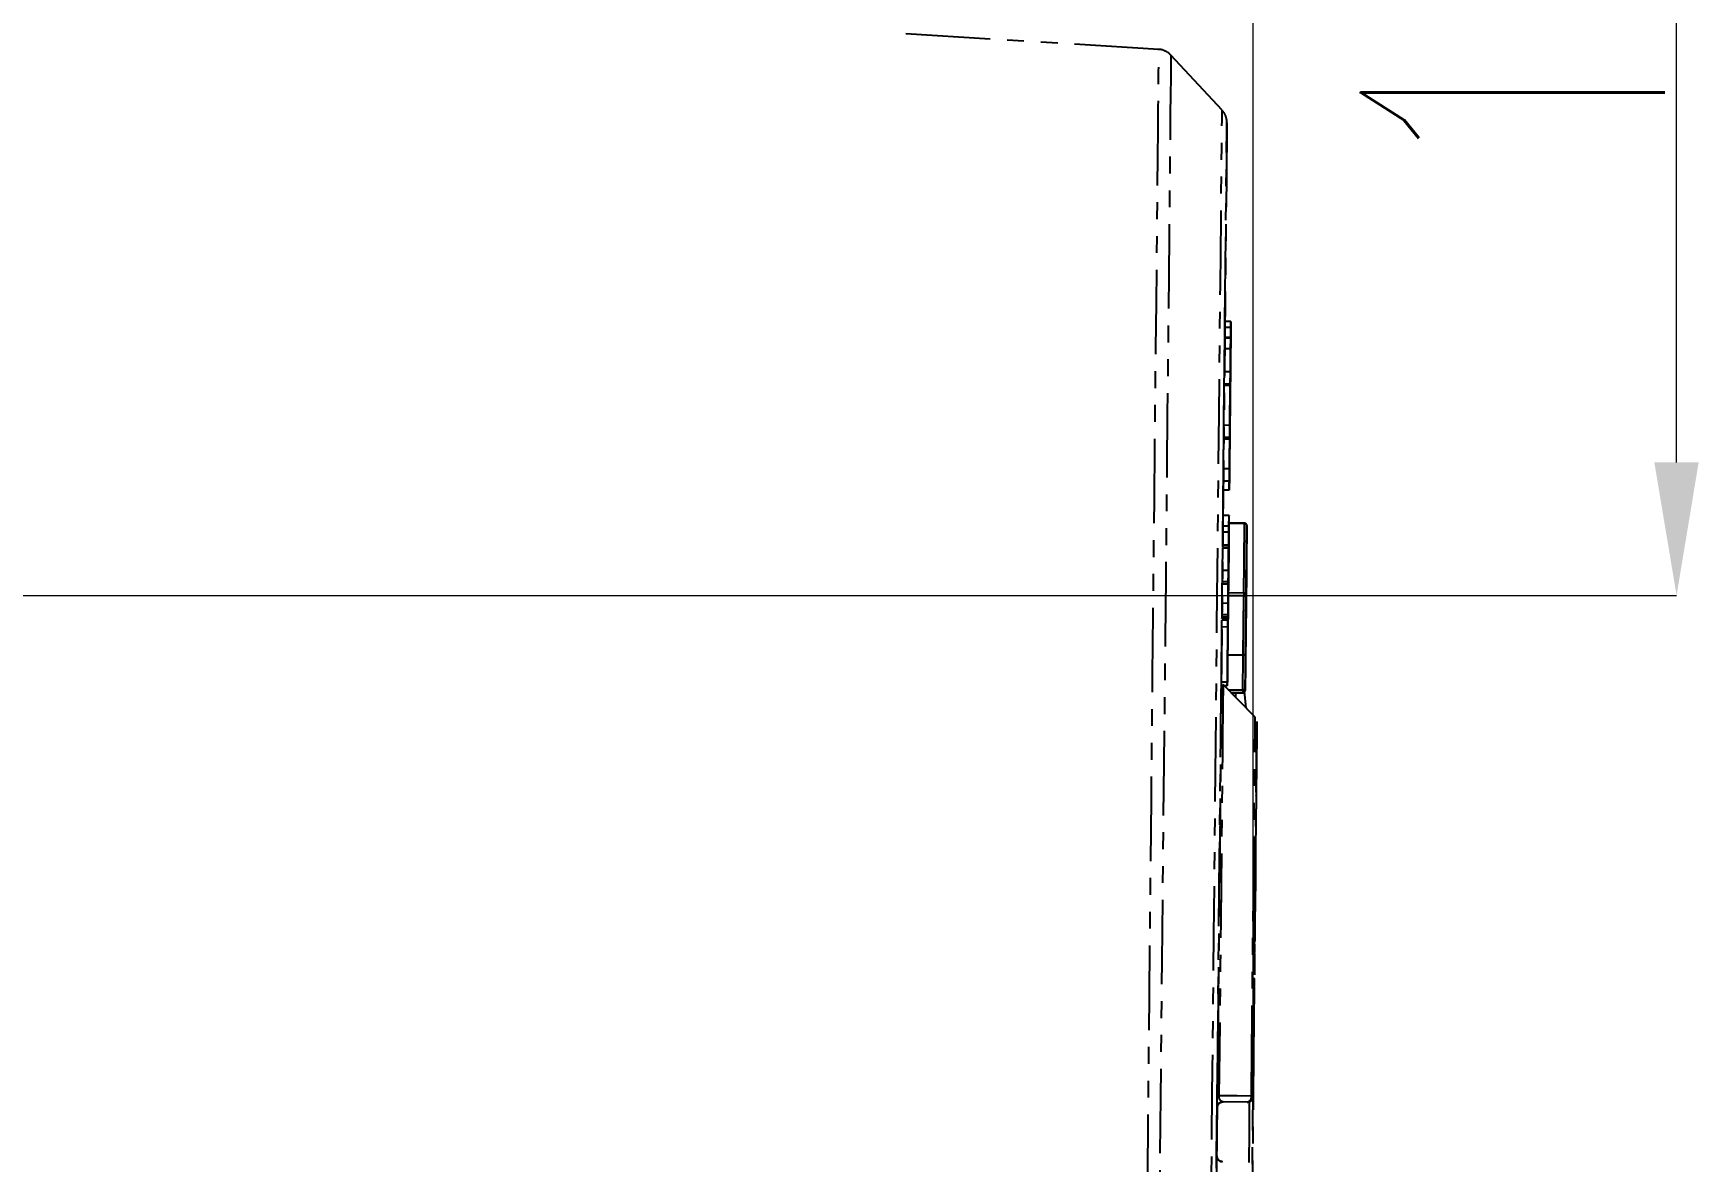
# Model space of a CAD drawing. Header units: millimetres. Extents: x 2344 to 4024, y 1094 to 2282.
# Drawn here: x 3344.4 to 3469.6, y 1387.8 to 1472.6 of the extents above; entities that cross this region are included whole.
import ezdxf

# ---------------------------------------------------------------- set-up
doc = ezdxf.new("R2010")
doc.units = ezdxf.units.MM
doc.linetypes.add('PHANTOM', pattern=[12.7, 6.35, -1.27, 1.27, -1.27, 1.27, -1.27])
doc.layers.add('标注', color=3, linetype='Continuous', lineweight=13)
doc.styles.add('SLDTEXTSTYLE1', font='txt.shx', dxfattribs={"width": 0.7, "bigfont": 'gbcbig.shx'})
doc.dimstyles.new('SLDDIMSTYLE12$0', dxfattribs={"dimtxt": 12, "dimasz": 10, "dimexe": 0, "dimexo": 0.0625, "dimgap": 0.875, "dimtad": 1, "dimdec": 1, "dimlfac": 1.8, "dimrnd": 1e-09, "dimzin": 12, "dimdsep": 46, "dimtxsty": 'SLDTEXTSTYLE1', "dimcen": 0.09, "dimdle": 8.16, "dimclrd": 3, "dimclre": 3, "dimadec": 0, "dimazin": 3, "dimtfac": 1, "dimtdec": 1, "dimtofl": 0, "dimtmove": 0, "dimatfit": 3, "dimfxl": 0, "dimfrac": 2, "dimtolj": 1, "dimlwd": 5, "dimlwe": 5, "dimarcsym": 0})

# ---------------------------------------------------------------- blocks, each defined once
blk = doc.blocks.new('*D67')
at = {"layer": 'Defpoints', "color": 0, "transparency": 16777216}
for p in [(3247.76, 1549.69), (3247.76, 1420.74), (3436.11, 1393.04)]:
    blk.add_point(p, dxfattribs=at)
at = {"layer": '标注', "color": 3, "linetype": 'Continuous', "lineweight": 5, "transparency": 16777216}
for p, q in [((3247.76, 1420.8), (3247.76, 1549.69)), ((3426.11, 1549.69), (3257.76, 1549.69))]:
    blk.add_line(p, q, dxfattribs=at)
at = {"layer": '标注', "color": 3, "lineweight": 5, "transparency": 16777216}
blk.add_line((3436.11, 1393.1), (3436.11, 1549.69), dxfattribs=at)
at = {"layer": '标注', "color": 3, "transparency": 16777216}
for points in [[(3257.76, 1551.36), (3257.76, 1548.02), (3247.76, 1549.69)], [(3426.11, 1551.36), (3426.11, 1548.02), (3436.11, 1549.69)]]:
    blk.add_solid(points, dxfattribs=at)
at = {"layer": '标注', "color": 0, "transparency": 16777216, "insert": (3331.86, 1561.99), "char_height": 10, "attachment_point": 5, "style": 'SLDTEXTSTYLE1'}
blk.add_mtext('\\A1;{\\H2.28571x;195}', dxfattribs=at)
blk = doc.blocks.new('*D68')
at = {"layer": 'Defpoints', "color": 0, "transparency": 16777216}
for p in [(3197.74, 1532.02), (3467.94, 1532.02), (2933.73, 1430.36)]:
    blk.add_point(p, dxfattribs=at)
at = {"layer": '标注', "color": 3, "linetype": 'Continuous', "lineweight": 5, "transparency": 16777216}
for p, q in [((3197.8, 1532.02), (3467.94, 1532.02)), ((3467.94, 1440.36), (3467.94, 1522.02))]:
    blk.add_line(p, q, dxfattribs=at)
at = {"layer": '标注', "color": 3, "lineweight": 5, "transparency": 16777216}
blk.add_line((2933.8, 1430.36), (3467.94, 1430.36), dxfattribs=at)
at = {"layer": '标注', "color": 3, "transparency": 16777216}
for points in [[(3466.27, 1522.02), (3469.6, 1522.02), (3467.94, 1532.02)], [(3466.27, 1440.36), (3469.6, 1440.36), (3467.94, 1430.36)]]:
    blk.add_solid(points, dxfattribs=at)
at = {"layer": '标注', "color": 0, "transparency": 16777216, "insert": (3455.63, 1481.19), "char_height": 10, "attachment_point": 5, "rotation": 90, "style": 'SLDTEXTSTYLE1'}
blk.add_mtext('\\A1;{\\H2.28571x;115}', dxfattribs=at)

msp = doc.modelspace()

# ---------------------------------------------------------------- linework, layer by layer
at = {"color": 7, "linetype": 'PHANTOM', "lineweight": 25}
for p, q in [((3429.021, 1471.402), (3409.476, 1472.622)), ((3433.776, 1466.835), (3429.925, 1470.975)), ((3433.989, 1450.967), (3434.132, 1465.389)), ((3433.977, 1449.76), (3433.984, 1450.507)), ((3433.984, 1450.507), (3433.989, 1450.967)), ((3434.434, 1450.503), (3433.984, 1450.507)), ((3433.989, 1450.967), (3433.989, 1450.967)), ((3434.439, 1450.962), (3433.989, 1450.967)), ((3434.439, 1450.962), (3433.989, 1450.967)), ((3434.439, 1450.962), (3434.415, 1448.607)), ((3434.427, 1449.756), (3434.434, 1450.503)), ((3434.439, 1450.962), (3434.439, 1450.962)), ((3433.968, 1448.899), (3433.976, 1449.703)), ((3434.418, 1448.894), (3433.968, 1448.899)), ((3434.426, 1449.699), (3433.976, 1449.703)), ((3434.427, 1449.756), (3433.977, 1449.76)), ((3434.412, 1448.32), (3434.421, 1449.182)), ((3434.418, 1448.894), (3434.426, 1449.699)), ((3434.421, 1449.182), (3434.421, 1449.182)), ((3434.396, 1446.654), (3434.403, 1447.401)), ((3433.911, 1443.155), (3433.941, 1446.142)), ((3433.941, 1446.142), (3433.942, 1446.257)), ((3434.391, 1446.137), (3433.941, 1446.142)), ((3433.942, 1446.257), (3433.951, 1447.176)), ((3434.392, 1446.252), (3433.942, 1446.257)), ((3434.401, 1447.171), (3433.951, 1447.176)), ((3434.392, 1446.31), (3434.36, 1443.036)), ((3434.36, 1443.036), (3434.392, 1446.31)), ((3434.36, 1443.093), (3434.392, 1446.252)), ((3434.391, 1446.137), (3434.392, 1446.252)), ((3434.392, 1446.252), (3434.401, 1447.171)), ((3434.392, 1446.31), (3434.393, 1446.367)), ((3434.392, 1446.252), (3434.392, 1446.31)), ((3434.392, 1446.252), (3434.392, 1446.252)), ((3434.398, 1446.884), (3434.397, 1446.827)), ((3434.397, 1446.827), (3434.397, 1446.769)), ((3434.386, 1445.62), (3434.364, 1443.438)), ((3434.371, 1444.184), (3434.38, 1445.103)), ((3434.378, 1444.816), (3434.378, 1444.816)), ((3434.378, 1444.816), (3434.378, 1444.816)), ((3434.382, 1445.276), (3434.389, 1445.965)), ((3434.382, 1445.276), (3434.389, 1445.965)), ((3434.389, 1445.965), (3434.389, 1445.965)), ((3434.389, 1445.965), (3434.389, 1445.965)), ((3434.37, 1444.012), (3434.371, 1444.184)), ((3434.372, 1444.299), (3434.372, 1444.299)), ((3434.372, 1444.299), (3434.372, 1444.299)), ((3433.902, 1442.236), (3433.911, 1443.155)), ((3434.361, 1443.15), (3433.911, 1443.155)), ((3434.355, 1442.519), (3434.347, 1441.772)), ((3434.352, 1442.231), (3434.361, 1443.15)), ((3434.355, 1442.519), (3434.354, 1442.461)), ((3434.355, 1442.576), (3434.355, 1442.519)), ((3434.359, 1442.978), (3434.36, 1443.036)), ((3434.36, 1443.036), (3434.36, 1443.093)), ((3434.36, 1443.036), (3434.36, 1443.036)), ((3434.36, 1443.036), (3434.36, 1443.036)), ((3433.901, 1442.121), (3433.902, 1442.236)), ((3434.351, 1442.117), (3433.901, 1442.121)), ((3434.352, 1442.231), (3433.902, 1442.236)), ((3434.351, 1442.117), (3434.352, 1442.231)), ((3433.869, 1438.962), (3433.878, 1439.881)), ((3434.328, 1439.876), (3433.878, 1439.881)), ((3434.336, 1440.681), (3434.328, 1439.876)), ((3434.339, 1440.968), (3434.333, 1440.278)), ((3433.863, 1438.273), (3433.869, 1438.962)), ((3434.319, 1438.957), (3433.869, 1438.962)), ((3434.327, 1439.704), (3434.319, 1438.957)), ((3433.844, 1436.377), (3433.863, 1438.273)), ((3434.313, 1438.268), (3433.863, 1438.273)), ((3434.314, 1438.383), (3434.313, 1438.268)), ((3433.836, 1435.573), (3433.844, 1436.377)), ((3434.294, 1436.373), (3433.844, 1436.377)), ((3434.286, 1435.568), (3434.294, 1436.373)), ((3433.821, 1434.137), (3433.831, 1435.113)), ((3434.281, 1435.109), (3433.831, 1435.113)), ((3434.286, 1435.568), (3433.836, 1435.573)), ((3434.271, 1434.132), (3434.281, 1435.109)), ((3434.277, 1434.649), (3434.279, 1434.879)), ((3434.279, 1434.879), (3434.286, 1435.626)), ((3434.286, 1435.626), (3434.282, 1435.224)), ((3435.458, 1435.795), (3434.288, 1435.807)), ((3435.458, 1435.765), (3434.288, 1435.776)), ((3435.593, 1431.174), (3435.637, 1435.614)), ((3433.803, 1432.241), (3433.819, 1433.907)), ((3434.269, 1433.903), (3433.819, 1433.907)), ((3433.82, 1433.965), (3433.821, 1434.137)), ((3434.27, 1433.96), (3433.82, 1433.965)), ((3434.271, 1434.132), (3433.821, 1434.137)), ((3434.269, 1433.903), (3434.227, 1429.652)), ((3434.237, 1430.686), (3434.277, 1434.649)), ((3434.25, 1431.95), (3434.269, 1433.903)), ((3434.277, 1434.649), (3434.259, 1432.869)), ((3434.262, 1433.213), (3434.273, 1434.305)), ((3434.269, 1433.903), (3434.272, 1434.169)), ((3434.27, 1433.96), (3434.271, 1434.132)), ((3434.273, 1434.305), (3434.273, 1434.305)), ((3434.254, 1432.352), (3434.241, 1431.088)), ((3434.257, 1432.639), (3434.251, 1432.122)), ((3434.254, 1432.352), (3434.254, 1432.352)), ((3434.259, 1432.869), (3434.259, 1432.869)), ((3434.259, 1432.869), (3434.259, 1432.869)), ((3434.261, 1433.098), (3434.262, 1433.213)), ((3434.261, 1433.098), (3434.261, 1433.098)), ((3434.262, 1433.213), (3434.262, 1433.213)), ((3435.606, 1432.504), (3435.59, 1430.913)), ((3435.599, 1431.797), (3435.605, 1432.429)), ((3435.607, 1432.606), (3435.6, 1431.973)), ((3435.6, 1431.973), (3435.606, 1432.541)), ((3435.605, 1432.429), (3435.607, 1432.606)), ((3435.615, 1433.453), (3435.606, 1432.504)), ((3435.606, 1432.541), (3435.613, 1433.276)), ((3435.613, 1433.276), (3435.615, 1433.453)), ((3433.778, 1429.771), (3433.792, 1431.207)), ((3433.792, 1431.207), (3433.794, 1431.38)), ((3434.242, 1431.203), (3433.792, 1431.207)), ((3433.794, 1431.38), (3433.802, 1432.241)), ((3434.244, 1431.375), (3433.794, 1431.38)), ((3434.252, 1432.237), (3433.802, 1432.241)), ((3434.226, 1429.537), (3434.244, 1431.433)), ((3434.241, 1431.088), (3434.241, 1431.088)), ((3434.241, 1431.088), (3434.241, 1431.088)), ((3434.242, 1431.203), (3434.249, 1431.835)), ((3434.242, 1431.203), (3434.244, 1431.375)), ((3434.244, 1431.375), (3434.252, 1432.237)), ((3434.244, 1431.433), (3434.244, 1431.433)), ((3434.25, 1431.95), (3434.25, 1431.95)), ((3434.251, 1432.122), (3434.251, 1432.122)), ((3435.597, 1431.657), (3435.583, 1430.243)), ((3435.585, 1430.457), (3435.599, 1431.871)), ((3435.59, 1430.913), (3435.599, 1431.815)), ((3435.601, 1431.992), (3435.594, 1431.303)), ((3435.594, 1431.303), (3435.599, 1431.797)), ((3435.599, 1431.871), (3435.597, 1431.657)), ((3435.599, 1431.815), (3435.601, 1431.992)), ((3433.769, 1428.91), (3433.778, 1429.771)), ((3434.228, 1429.767), (3433.778, 1429.771)), ((3434.219, 1428.905), (3434.228, 1429.767)), ((3434.22, 1428.963), (3434.234, 1430.399)), ((3434.236, 1430.571), (3434.221, 1429.02)), ((3434.24, 1430.916), (3434.233, 1430.284)), ((3434.233, 1430.284), (3434.233, 1430.284)), ((3435.404, 1430.334), (3434.234, 1430.345)), ((3434.236, 1430.573), (3435.406, 1430.562)), ((3434.236, 1430.567), (3434.236, 1430.571)), ((3434.236, 1430.571), (3434.236, 1430.571)), ((3435.36, 1425.894), (3435.404, 1430.334)), ((3435.585, 1430.459), (3435.541, 1426.02)), ((3435.564, 1428.298), (3435.58, 1429.889)), ((3435.578, 1429.694), (3435.587, 1430.652)), ((3435.58, 1429.889), (3435.578, 1429.703)), ((3435.58, 1429.871), (3435.578, 1429.694)), ((3435.583, 1430.243), (3435.58, 1429.871)), ((3435.589, 1430.829), (3435.585, 1430.457)), ((3435.62, 1430.509), (3435.586, 1430.51)), ((3435.587, 1430.652), (3435.589, 1430.829)), ((3433.76, 1427.991), (3433.765, 1428.508)), ((3434.215, 1428.503), (3433.765, 1428.508)), ((3433.767, 1428.623), (3433.768, 1428.738)), ((3434.217, 1428.618), (3433.767, 1428.623)), ((3433.768, 1428.738), (3433.769, 1428.91)), ((3434.218, 1428.733), (3433.768, 1428.738)), ((3434.219, 1428.905), (3433.769, 1428.91)), ((3434.21, 1427.986), (3434.215, 1428.503)), ((3434.219, 1428.848), (3434.213, 1428.274)), ((3434.214, 1428.331), (3434.216, 1428.561)), ((3434.216, 1428.503), (3434.215, 1428.503)), ((3434.216, 1428.561), (3434.22, 1428.963)), ((3434.223, 1429.25), (3434.217, 1428.618)), ((3434.217, 1428.618), (3434.221, 1429.02)), ((3434.218, 1428.733), (3434.219, 1428.905)), ((3434.221, 1429.02), (3434.221, 1429.02)), ((3434.221, 1429.02), (3434.221, 1429.02)), ((3434.221, 1429.02), (3434.221, 1429.02)), ((3434.227, 1429.652), (3434.223, 1429.25)), ((3434.226, 1429.537), (3434.226, 1429.537)), ((3435.57, 1428.885), (3435.554, 1427.294)), ((3435.557, 1427.582), (3435.569, 1428.838)), ((3435.568, 1428.689), (3435.559, 1427.74)), ((3435.559, 1427.777), (3435.566, 1428.512)), ((3435.56, 1427.936), (3435.572, 1429.071)), ((3435.574, 1429.312), (3435.561, 1427.954)), ((3435.57, 1428.857), (3435.561, 1428.01)), ((3435.566, 1428.55), (3435.576, 1429.461)), ((3435.566, 1428.512), (3435.568, 1428.689)), ((3435.567, 1428.568), (3435.566, 1428.55)), ((3435.578, 1429.703), (3435.567, 1428.568)), ((3435.569, 1428.838), (3435.57, 1428.857)), ((3435.572, 1429.071), (3435.57, 1428.885)), ((3435.576, 1429.461), (3435.574, 1429.312)), ((3434.21, 1427.986), (3433.76, 1427.991)), ((3434.194, 1426.378), (3434.213, 1428.274)), ((3434.206, 1427.527), (3434.211, 1428.101)), ((3434.214, 1428.388), (3434.208, 1427.757)), ((3434.213, 1428.274), (3434.214, 1428.331)), ((3434.213, 1428.274), (3434.213, 1428.274)), ((3434.213, 1428.274), (3434.213, 1428.274)), ((3435.559, 1427.74), (3435.543, 1426.149)), ((3435.554, 1427.312), (3435.544, 1426.289)), ((3435.546, 1426.466), (3435.556, 1427.535)), ((3435.551, 1427.033), (3435.558, 1427.666)), ((3435.559, 1427.842), (3435.553, 1427.21)), ((3435.553, 1427.21), (3435.559, 1427.777)), ((3435.554, 1427.294), (3435.557, 1427.582)), ((3435.556, 1427.535), (3435.554, 1427.312)), ((3435.558, 1427.666), (3435.559, 1427.842)), ((3435.561, 1427.954), (3435.56, 1427.936)), ((3435.561, 1428.01), (3435.564, 1428.298)), ((3434.195, 1426.436), (3434.194, 1426.378)), ((3434.195, 1426.493), (3434.195, 1426.436)), ((3435.546, 1426.521), (3435.54, 1425.87)), ((3435.54, 1425.87), (3435.543, 1426.131)), ((3435.542, 1426.047), (3435.549, 1426.735)), ((3435.543, 1426.149), (3435.552, 1427.052)), ((3435.544, 1426.289), (3435.543, 1426.131)), ((3435.544, 1426.289), (3435.544, 1426.289)), ((3435.578, 1426.268), (3435.544, 1426.268)), ((3435.549, 1426.735), (3435.546, 1426.521)), ((3435.553, 1427.228), (3435.547, 1426.54)), ((3435.547, 1426.54), (3435.551, 1427.033)), ((3435.552, 1427.052), (3435.553, 1427.228)), ((3434.178, 1424.77), (3434.171, 1424.08)), ((3434.189, 1425.861), (3434.19, 1425.919)), ((3434.189, 1425.804), (3434.189, 1425.861)), ((3434.19, 1425.906), (3435.36, 1425.894)), ((3435.531, 1424.93), (3435.535, 1425.396)), ((3435.534, 1425.321), (3435.531, 1424.93)), ((3435.534, 1425.321), (3435.54, 1425.87)), ((3435.536, 1425.526), (3435.535, 1425.396)), ((3434.169, 1423.851), (3433.719, 1423.855)), ((3436.261, 1421.203), (3433.849, 1423.664)), ((3434.166, 1423.564), (3433.945, 1423.566)), ((3434.176, 1424.483), (3434.166, 1423.564)), ((3434.177, 1424.597), (3434.169, 1423.851)), ((3434.171, 1424.08), (3434.171, 1424.08)), ((3434.231, 1423.273), (3435.334, 1423.262)), ((3435.332, 1423.034), (3434.457, 1423.043)), ((3434.46, 1423.04), (3435.332, 1423.031)), ((3434.789, 1423.037), (3434.786, 1422.708)), ((3434.792, 1423.037), (3434.788, 1422.705)), ((3435.332, 1423.034), (3435.332, 1423.034)), ((3436.341, 1415.981), (3436.361, 1417.996)), ((3436.334, 1415.297), (3436.314, 1413.281)), ((3436.334, 1415.297), (3436.334, 1415.317)), ((3436.334, 1415.307), (3436.334, 1415.297)), ((3435.655, 1392.276), (3433.855, 1392.294)), ((3433.855, 1392.294), (3433.855, 1392.294)), ((3435.978, 1392.751), (3435.982, 1393.185)), ((3436.109, 1392.721), (3436.109, 1392.721)), ((3433.4, 1391.848), (3433.4, 1391.848)), ((3433.365, 1388.248), (3433.365, 1388.248))]:
    msp.add_line(p, q, dxfattribs=at)
at = {"color": 7, "linetype": 'PHANTOM', "lineweight": 25, "flags": 128}
for points in [[(3427.405, 1308.797), (3427.405, 1308.805), (3427.407, 1309.032), (3427.413, 1309.573), (3427.421, 1310.427), (3427.432, 1311.59), (3427.447, 1313.057), (3427.464, 1314.823), (3427.485, 1316.88), (3427.508, 1319.222), (3427.534, 1321.839), (3427.563, 1324.72), (3427.594, 1327.855), (3427.627, 1331.231), (3427.663, 1334.836), (3427.701, 1338.655), (3427.741, 1342.673), (3427.782, 1346.875), (3427.826, 1351.245), (3427.871, 1355.766), (3427.917, 1360.419), (3427.964, 1365.188), (3428.013, 1370.054), (3428.062, 1374.997), (3428.111, 1379.998), (3428.161, 1385.039), (3428.212, 1390.1), (3428.262, 1395.16), (3428.312, 1400.201), (3428.362, 1405.203), (3428.411, 1410.146), (3428.459, 1415.011), (3428.507, 1419.78), (3428.553, 1424.434), (3428.598, 1428.954), (3428.641, 1433.324), (3428.683, 1437.527), (3428.723, 1441.545), (3428.761, 1445.364), (3428.797, 1448.968), (3428.831, 1452.345), (3428.862, 1455.479), (3428.891, 1458.361), (3428.917, 1460.977), (3428.94, 1463.319), (3428.96, 1465.377), (3428.978, 1467.143), (3428.993, 1468.61), (3429.004, 1469.773), (3429.013, 1470.626), (3429.018, 1471.168), (3429.021, 1471.395), (3429.021, 1471.402)], [(3429.925, 1470.975), (3429.925, 1470.964), (3429.923, 1470.719), (3429.917, 1470.149), (3429.908, 1469.257), (3429.896, 1468.046), (3429.881, 1466.522), (3429.862, 1464.69), (3429.841, 1462.557), (3429.817, 1460.133), (3429.79, 1457.426), (3429.76, 1454.449), (3429.728, 1451.213), (3429.693, 1447.73), (3429.656, 1444.016), (3429.617, 1440.084), (3429.576, 1435.951), (3429.533, 1431.634), (3429.489, 1427.149), (3429.443, 1422.516), (3429.395, 1417.751), (3429.347, 1412.875), (3429.297, 1407.908), (3429.247, 1402.869), (3429.197, 1397.778), (3429.146, 1392.657), (3429.095, 1387.525), (3429.044, 1382.403), (3428.993, 1377.313), (3428.943, 1372.273), (3428.894, 1367.306), (3428.845, 1362.43), (3428.798, 1357.666), (3428.752, 1353.032), (3428.708, 1348.547), (3428.665, 1344.23), (3428.624, 1340.097), (3428.585, 1336.166), (3428.548, 1332.451), (3428.513, 1328.969), (3428.481, 1325.732), (3428.452, 1322.755), (3428.425, 1320.049), (3428.401, 1317.625), (3428.38, 1315.492), (3428.362, 1313.66), (3428.347, 1312.135), (3428.335, 1310.924), (3428.326, 1310.032), (3428.32, 1309.463), (3428.318, 1309.217), (3428.318, 1309.207)], [(3432.25, 1313.269), (3432.25, 1313.276), (3432.252, 1313.504), (3432.257, 1314.054), (3432.266, 1314.925), (3432.278, 1316.111), (3432.293, 1317.609), (3432.31, 1319.412), (3432.331, 1321.512), (3432.355, 1323.901), (3432.381, 1326.568), (3432.41, 1329.502), (3432.442, 1332.692), (3432.476, 1336.122), (3432.512, 1339.78), (3432.551, 1343.65), (3432.591, 1347.714), (3432.633, 1351.957), (3432.677, 1356.361), (3432.722, 1360.906), (3432.768, 1365.574), (3432.816, 1370.344), (3432.864, 1375.198), (3432.913, 1380.115), (3432.962, 1385.073), (3433.012, 1390.052), (3433.061, 1395.031), (3433.11, 1399.989), (3433.159, 1404.906), (3433.207, 1409.76), (3433.255, 1414.531), (3433.301, 1419.198), (3433.346, 1423.744), (3433.39, 1428.147), (3433.432, 1432.39), (3433.473, 1436.455), (3433.511, 1440.324), (3433.548, 1443.982), (3433.582, 1447.413), (3433.614, 1450.602), (3433.643, 1453.536), (3433.669, 1456.203), (3433.693, 1458.592), (3433.714, 1460.692), (3433.732, 1462.495), (3433.747, 1463.993), (3433.759, 1465.18), (3433.768, 1466.05), (3433.773, 1466.6), (3433.776, 1466.829), (3433.776, 1466.835)], [(3434.137, 1465.903), (3434.137, 1465.896), (3434.135, 1465.67), (3434.129, 1465.127), (3434.121, 1464.267), (3434.109, 1463.094), (3434.094, 1461.615), (3434.076, 1459.834), (3434.056, 1457.759), (3434.032, 1455.399), (3434.006, 1452.764), (3433.977, 1449.865), (3433.946, 1446.715), (3433.912, 1443.325), (3433.876, 1439.712), (3433.838, 1435.889), (3433.798, 1431.874), (3433.756, 1427.682), (3433.713, 1423.332), (3433.668, 1418.842), (3433.623, 1414.231), (3433.576, 1409.518), (3433.528, 1404.722), (3433.48, 1399.866), (3433.431, 1394.967), (3433.382, 1390.048), (3433.333, 1385.129), (3433.285, 1380.231), (3433.236, 1375.374), (3433.189, 1370.579), (3433.142, 1365.866), (3433.096, 1361.255), (3433.052, 1356.765), (3433.008, 1352.415), (3432.967, 1348.223), (3432.927, 1344.207), (3432.889, 1340.385), (3432.853, 1336.771), (3432.82, 1333.382), (3432.788, 1330.231), (3432.76, 1327.332), (3432.734, 1324.698), (3432.71, 1322.338), (3432.69, 1320.263), (3432.672, 1318.482), (3432.657, 1317.002), (3432.646, 1315.83), (3432.637, 1314.97), (3432.632, 1314.426), (3432.63, 1314.201), (3432.63, 1314.194)], [(3434.132, 1465.389), (3434.136, 1465.802), (3434.137, 1465.903)], [(3435.406, 1430.562), (3435.414, 1431.316), (3435.421, 1432.043), (3435.428, 1432.743), (3435.435, 1433.413), (3435.441, 1434.051), (3435.447, 1434.657), (3435.453, 1435.228), (3435.458, 1435.765)], [(3435.458, 1435.795), (3435.458, 1435.795), (3435.458, 1435.79), (3435.458, 1435.78), (3435.458, 1435.765)], [(3435.637, 1435.614), (3435.631, 1435.082), (3435.626, 1434.516), (3435.62, 1433.916), (3435.613, 1433.284), (3435.607, 1432.62), (3435.6, 1431.927), (3435.593, 1431.206), (3435.585, 1430.459)], [(3435.584, 1430.331), (3435.584, 1430.354), (3435.585, 1430.426), (3435.586, 1430.546), (3435.588, 1430.713), (3435.59, 1430.924), (3435.593, 1431.174)], [(3435.406, 1430.562), (3435.406, 1430.535), (3435.406, 1430.505), (3435.406, 1430.475), (3435.405, 1430.444), (3435.405, 1430.413), (3435.405, 1430.384), (3435.404, 1430.357), (3435.404, 1430.334)], [(3435.406, 1430.562), (3435.441, 1430.559), (3435.475, 1430.553), (3435.506, 1430.544), (3435.533, 1430.531), (3435.556, 1430.515), (3435.572, 1430.498), (3435.582, 1430.479), (3435.585, 1430.459)], [(3435.513, 1423.212), (3435.514, 1423.316), (3435.518, 1423.705), (3435.525, 1424.364), (3435.534, 1425.265), (3435.545, 1426.372), (3435.558, 1427.639), (3435.571, 1429.012), (3435.585, 1430.436)], [(3435.585, 1430.436), (3435.585, 1430.359), (3435.584, 1430.331), (3435.584, 1430.331)], [(3435.541, 1426.02), (3435.538, 1425.734), (3435.535, 1425.418), (3435.532, 1425.076), (3435.528, 1424.716), (3435.525, 1424.343), (3435.521, 1423.964), (3435.517, 1423.585), (3435.513, 1423.212)], [(3435.334, 1423.262), (3435.337, 1423.611), (3435.341, 1423.967), (3435.344, 1424.322), (3435.348, 1424.672), (3435.351, 1425.01), (3435.354, 1425.33), (3435.357, 1425.626), (3435.36, 1425.894)], [(3433.41, 1392.8), (3433.442, 1396.049), (3433.474, 1399.243), (3433.505, 1402.351), (3433.534, 1405.344), (3433.563, 1408.194), (3433.589, 1410.875), (3433.614, 1413.362), (3433.637, 1415.632), (3433.657, 1417.663), (3433.675, 1419.437), (3433.69, 1420.936), (3433.702, 1422.148), (3433.711, 1423.06), (3433.717, 1423.664), (3433.72, 1423.955), (3433.72, 1423.982)], [(3433.849, 1423.664), (3433.848, 1423.59), (3433.844, 1423.192), (3433.837, 1422.451), (3433.826, 1421.376), (3433.812, 1419.976), (3433.795, 1418.268), (3433.775, 1416.268), (3433.752, 1413.997), (3433.727, 1411.479), (3433.7, 1408.739), (3433.671, 1405.806), (3433.64, 1402.71), (3433.608, 1399.484), (3433.575, 1396.16), (3433.541, 1392.773)], [(3435.334, 1423.262), (3435.334, 1423.222), (3435.333, 1423.182), (3435.333, 1423.143), (3435.332, 1423.107), (3435.332, 1423.078), (3435.332, 1423.055), (3435.332, 1423.04), (3435.332, 1423.034)], [(3435.594, 1421.883), (3435.479, 1422.913), (3435.455, 1423.082)], [(3435.982, 1393.185), (3436.009, 1395.869), (3436.039, 1398.927), (3436.069, 1401.895), (3436.097, 1404.742), (3436.124, 1407.439), (3436.149, 1409.958), (3436.172, 1412.274), (3436.193, 1414.363), (3436.211, 1416.204), (3436.227, 1417.778), (3436.239, 1419.07), (3436.249, 1420.065), (3436.256, 1420.753), (3436.26, 1421.129), (3436.261, 1421.203)], [(3436.361, 1417.996), (3436.373, 1419.225), (3436.382, 1420.121), (3436.387, 1420.676), (3436.389, 1420.882), (3436.388, 1420.738), (3436.383, 1420.245), (3436.375, 1419.409), (3436.363, 1418.239), (3436.348, 1416.749), (3436.33, 1414.955), (3436.31, 1412.878), (3436.286, 1410.541), (3436.261, 1407.971), (3436.233, 1405.198), (3436.204, 1402.252), (3436.173, 1399.167), (3436.142, 1395.978), (3436.109, 1392.721)], [(3436.109, 1392.721), (3436.139, 1395.708), (3436.168, 1398.631), (3436.196, 1401.458), (3436.223, 1404.156), (3436.248, 1406.697), (3436.272, 1409.051), (3436.293, 1411.192), (3436.312, 1413.096), (3436.328, 1414.742), (3436.342, 1416.111), (3436.353, 1417.188), (3436.36, 1417.962), (3436.365, 1418.422), (3436.366, 1418.566)], [(3436.366, 1418.566), (3436.366, 1418.565), (3436.365, 1418.389), (3436.361, 1417.982)], [(3436.361, 1417.982), (3436.36, 1417.895), (3436.352, 1417.089), (3436.341, 1415.981)], [(3435.832, 1364.747), (3435.852, 1366.775), (3435.875, 1369.067), (3435.9, 1371.597), (3435.927, 1374.337), (3435.956, 1377.255), (3435.987, 1380.317), (3436.018, 1383.49), (3436.051, 1386.737), (3436.083, 1390.022), (3436.116, 1393.306), (3436.148, 1396.553), (3436.18, 1399.726), (3436.21, 1402.789), (3436.239, 1405.706), (3436.266, 1408.446), (3436.291, 1410.976), (3436.314, 1413.268), (3436.334, 1415.297)], [(3436.314, 1413.281), (3436.296, 1411.403), (3436.275, 1409.286), (3436.251, 1406.953), (3436.226, 1404.431), (3436.2, 1401.747), (3436.172, 1398.933), (3436.143, 1396.018), (3436.113, 1393.037), (3436.083, 1390.022), (3436.053, 1387.006), (3436.024, 1384.025), (3435.995, 1381.111), (3435.967, 1378.296), (3435.94, 1375.612), (3435.915, 1373.09), (3435.892, 1370.757), (3435.871, 1368.64), (3435.852, 1366.762)], [(3433.365, 1388.248), (3433.366, 1388.378), (3433.371, 1388.934), (3433.377, 1389.491), (3433.383, 1390.048), (3433.388, 1390.605), (3433.394, 1391.162), (3433.399, 1391.719), (3433.405, 1392.274)], [(3433.541, 1392.773), (3434.906, 1392.76), (3435.978, 1392.751)], [(3435.801, 1387.739), (3435.823, 1390.024), (3435.846, 1392.254)], [(3433.4, 1391.854), (3433.39, 1390.786), (3433.361, 1387.864)], [(3433.362, 1387.866), (3433.391, 1390.786), (3433.401, 1391.855)], [(3433.365, 1388.242), (3433.368, 1388.517), (3433.399, 1391.58), (3433.401, 1391.856)]]:
    msp.add_lwpolyline(points, dxfattribs=at)
at = {"color": 7, "linetype": 'PHANTOM', "lineweight": 25}
for centre, radius, start, end in [((3435.457, 1435.615), 0.18, 359.43161, 89.4307), ((3435.471, 1435.598), 0.167, 5.2873, 94.28046), ((3435.428, 1430.492), 0.161, 261.38151, 348.00808), ((3435.384, 1426.053), 0.161, 261.38151, 348.00808), ((3435.333, 1423.214), 0.18, 269.41824, 359.4182), ((3435.374, 1423.058), 0.208, 47.891, 100.99118), ((3433.85, 1391.844), 0.45, 89.4307, 179.4307), ((3433.527, 1393.037), 0.265, 243.65387, 273.05751), ((3435.573, 1392.679), 0.411, 281.46531, 10.07652), ((3435.659, 1392.726), 0.45, 269.4307, 359.4307), ((3435.992, 1392.502), 0.249, 61.80955, 93.20159), ((3433.815, 1388.244), 0.45, 179.4307, 269.4307)]:
    msp.add_arc(centre, radius, start, end, dxfattribs=at)
for points, knots in [([(3429.953, 1470.932), (3429.94, 1470.95), (3429.834, 1471.105), (3429.523, 1471.282), (3429.195, 1471.42), (3429.024, 1471.398), (3429.013, 1471.397)], [0, 0, 0, 0, 0.0616661, 0.5213521, 0.9696923, 1, 1, 1, 1]), ([(3434.132, 1465.389), (3434.133, 1465.476), (3434.136, 1465.728), (3434.137, 1465.867), (3434.137, 1465.901), (3434.137, 1465.905), (3434.137, 1465.912), (3434.137, 1465.919), (3434.137, 1465.938), (3434.136, 1465.971), (3434.132, 1466.056), (3434.112, 1466.201), (3434.04, 1466.436), (3433.955, 1466.637), (3433.854, 1466.734), (3433.84, 1466.747)], [0, 0, 0, 0, 0.2524634, 0.7324794, 0.8526944, 0.8850351, 0.898517, 0.9057667, 0.9087703, 0.9112952, 0.9176626, 0.9346612, 0.9568884, 0.9938841, 1, 1, 1, 1]), ([(3434.39, 1446.08), (3434.394, 1446.486), (3434.402, 1447.298), (3434.412, 1448.325), (3434.426, 1449.644), (3434.434, 1450.521), (3434.439, 1450.962)], [0, 0, 0, 0, 0.2809181, 0.5618322, 0.7793916, 1, 1, 1, 1]), ([(3434.434, 1450.503), (3434.429, 1450.001), (3434.421, 1449.174), (3434.409, 1448.024), (3434.4, 1447.052), (3434.393, 1446.404), (3434.39, 1446.08)], [0, 0, 0, 0, 0.3399686, 0.5599789, 0.7799898, 1, 1, 1, 1]), ([(3433.951, 1447.176), (3433.954, 1447.452), (3433.958, 1447.883), (3433.964, 1448.469), (3433.967, 1448.756), (3433.968, 1448.899)], [0, 0, 0, 0, 0.4748457, 0.7388223, 1, 1, 1, 1]), ([(3434.421, 1449.182), (3434.406, 1447.645), (3434.386, 1445.705), (3434.363, 1443.368), (3434.351, 1442.163), (3434.343, 1441.366), (3434.339, 1440.968)], [0, 0, 0, 0, 0.5600481, 0.7067506, 0.8534517, 1, 1, 1, 1]), ([(3434.415, 1448.607), (3434.414, 1448.462), (3434.411, 1448.171), (3434.405, 1447.589), (3434.397, 1446.758), (3434.39, 1446.09), (3434.386, 1445.62)], [0, 0, 0, 0, 0.1857397, 0.3726053, 0.5594855, 1, 1, 1, 1]), ([(3434.397, 1446.769), (3434.402, 1447.328), (3434.41, 1448.107), (3434.42, 1449.105), (3434.424, 1449.539), (3434.427, 1449.756)], [0, 0, 0, 0, 0.5601054, 0.7801414, 1, 1, 1, 1]), ([(3434.426, 1449.699), (3434.421, 1449.16), (3434.411, 1448.199), (3434.402, 1447.246), (3434.397, 1446.827)], [0, 0, 0, 0, 0.5599448, 1, 1, 1, 1]), ([(3434.397, 1446.827), (3434.401, 1447.218), (3434.407, 1447.763), (3434.414, 1448.465), (3434.417, 1448.752), (3434.418, 1448.894)], [0, 0, 0, 0, 0.5612182, 0.78177841, 1, 1, 1, 1]), ([(3434.378, 1444.816), (3434.384, 1445.473), (3434.393, 1446.388), (3434.405, 1447.561), (3434.41, 1448.067), (3434.412, 1448.32)], [0, 0, 0, 0, 0.5602107, 0.7802949, 1, 1, 1, 1]), ([(3434.403, 1447.401), (3434.398, 1446.918), (3434.39, 1446.056), (3434.381, 1445.195), (3434.378, 1444.816)], [0, 0, 0, 0, 0.5599974, 1, 1, 1, 1]), ([(3434.378, 1444.816), (3434.381, 1445.163), (3434.387, 1445.782), (3434.393, 1446.388), (3434.396, 1446.654)], [0, 0, 0, 0, 0.5607897, 1, 1, 1, 1]), ([(3434.393, 1446.359), (3434.393, 1446.366), (3434.393, 1446.382), (3434.391, 1446.225), (3434.391, 1446.137)], [0, 0, 0, 0, 0.4379766, 1, 1, 1, 1]), ([(3434.401, 1447.171), (3434.4, 1447.101), (3434.399, 1446.959), (3434.398, 1446.897), (3434.398, 1446.889), (3434.398, 1446.884)], [0, 0, 0, 0, 0.2754663, 0.5570589, 1, 1, 1, 1]), ([(3434.389, 1445.965), (3434.386, 1445.69), (3434.381, 1445.141), (3434.371, 1444.166), (3434.364, 1443.464), (3434.36, 1443.036)], [0, 0, 0, 0, 0.2796657, 0.5597908, 1, 1, 1, 1]), ([(3434.389, 1445.965), (3434.384, 1445.418), (3434.374, 1444.443), (3434.364, 1443.465), (3434.36, 1443.036)], [0, 0, 0, 0, 0.5599992, 1, 1, 1, 1]), ([(3434.36, 1443.036), (3434.364, 1443.457), (3434.37, 1444.043), (3434.377, 1444.795), (3434.38, 1445.116), (3434.382, 1445.276)], [0, 0, 0, 0, 0.5605179, 0.7807563, 1, 1, 1, 1]), ([(3434.36, 1443.036), (3434.364, 1443.457), (3434.37, 1444.043), (3434.377, 1444.795), (3434.38, 1445.116), (3434.382, 1445.276)], [0, 0, 0, 0, 0.5605179, 0.7807563, 1, 1, 1, 1]), ([(3434.38, 1445.103), (3434.38, 1445.029), (3434.378, 1444.881), (3434.378, 1444.814), (3434.378, 1444.818), (3434.378, 1444.82)], [0, 0, 0, 0, 0.3504076, 0.7050985, 1, 1, 1, 1]), ([(3434.333, 1440.278), (3434.34, 1441.03), (3434.353, 1442.374), (3434.367, 1443.711), (3434.372, 1444.299)], [0, 0, 0, 0, 0.559723, 1, 1, 1, 1]), ([(3434.347, 1441.772), (3434.352, 1442.245), (3434.36, 1443.091), (3434.369, 1443.93), (3434.372, 1444.299)], [0, 0, 0, 0, 0.5597741, 1, 1, 1, 1]), ([(3434.372, 1444.299), (3434.369, 1443.965), (3434.363, 1443.369), (3434.357, 1442.778), (3434.355, 1442.519)], [0, 0, 0, 0, 0.56022, 1, 1, 1, 1]), ([(3434.372, 1444.299), (3434.372, 1444.297), (3434.372, 1444.293), (3434.37, 1444.098), (3434.37, 1444.012)], [0, 0, 0, 0, 0.5612569, 1, 1, 1, 1]), ([(3434.313, 1438.268), (3434.322, 1439.181), (3434.338, 1440.812), (3434.351, 1442.117), (3434.356, 1442.691)], [0, 0, 0, 0, 0.5599814, 1, 1, 1, 1]), ([(3434.364, 1443.438), (3434.36, 1443.042), (3434.352, 1442.252), (3434.335, 1440.568), (3434.322, 1439.212), (3434.314, 1438.383)], [0, 0, 0, 0, 0.27997001, 0.56011552, 1, 1, 1, 1]), ([(3434.319, 1438.957), (3434.326, 1439.634), (3434.338, 1440.843), (3434.35, 1442.046), (3434.355, 1442.576)], [0, 0, 0, 0, 0.5598354, 1, 1, 1, 1]), ([(3434.356, 1442.691), (3434.353, 1442.352), (3434.348, 1441.794), (3434.34, 1441.017), (3434.333, 1440.359), (3434.329, 1439.923), (3434.327, 1439.704)], [0, 0, 0, 0, 0.3400129, 0.5600221, 0.7800284, 1, 1, 1, 1]), ([(3434.328, 1439.876), (3434.333, 1440.372), (3434.342, 1441.257), (3434.351, 1442.133), (3434.355, 1442.519)], [0, 0, 0, 0, 0.559714, 1, 1, 1, 1]), ([(3434.355, 1442.519), (3434.351, 1442.172), (3434.345, 1441.554), (3434.339, 1440.947), (3434.336, 1440.681)], [0, 0, 0, 0, 0.5605128, 1, 1, 1, 1]), ([(3434.354, 1442.461), (3434.354, 1442.445), (3434.354, 1442.415), (3434.352, 1442.208), (3434.351, 1442.117)], [0, 0, 0, 0, 0.5611214, 1, 1, 1, 1]), ([(3434.361, 1443.15), (3434.361, 1443.119), (3434.36, 1443.056), (3434.359, 1442.998), (3434.359, 1442.967), (3434.359, 1442.973), (3434.359, 1442.976)], [0, 0, 0, 0, 0.1733404, 0.3486749, 0.6988999, 1, 1, 1, 1]), ([(3433.878, 1439.881), (3433.883, 1440.376), (3433.891, 1441.126), (3433.898, 1441.869), (3433.901, 1442.121)], [0, 0, 0, 0, 0.6606231, 1, 1, 1, 1]), ([(3434.294, 1436.373), (3434.289, 1435.888), (3434.279, 1434.919), (3434.262, 1433.197), (3434.25, 1431.959), (3434.242, 1431.203)], [0, 0, 0, 0, 0.2798691, 0.5599181, 1, 1, 1, 1]), ([(3433.831, 1435.113), (3433.831, 1435.119), (3433.832, 1435.205), (3433.833, 1435.329), (3433.835, 1435.471), (3433.835, 1435.533), (3433.836, 1435.568), (3433.836, 1435.576), (3433.836, 1435.574), (3433.836, 1435.573)], [0, 0, 0, 0, 0.0320713, 0.5150925, 0.7573462, 0.8777498, 0.9407423, 0.968533, 1, 1, 1, 1]), ([(3434.211, 1428.101), (3434.217, 1428.645), (3434.229, 1429.847), (3434.247, 1431.697), (3434.263, 1433.335), (3434.275, 1434.476), (3434.28, 1435.046), (3434.283, 1435.325), (3434.285, 1435.467), (3434.285, 1435.529), (3434.286, 1435.564), (3434.286, 1435.571), (3434.286, 1435.569), (3434.286, 1435.568)], [0, 0, 0, 0, 0.2157001, 0.4771137, 0.7385285, 0.8692328, 0.9345839, 0.9672282, 0.9836006, 0.9917379, 0.9959952, 0.9978733, 1, 1, 1, 1]), ([(3434.281, 1435.109), (3434.281, 1435.078), (3434.28, 1435.016), (3434.279, 1434.922), (3434.278, 1434.824), (3434.277, 1434.702), (3434.276, 1434.573), (3434.275, 1434.465), (3434.273, 1434.277), (3434.272, 1434.219), (3434.272, 1434.173), (3434.271, 1434.143), (3434.271, 1434.112), (3434.271, 1434.082), (3434.27, 1434.048), (3434.27, 1434.008), (3434.27, 1433.955), (3434.269, 1433.923), (3434.269, 1433.903)], [0, 0, 0, 0, 0.023224, 0.0467952, 0.0935072, 0.1871233, 0.3745427, 0.7493921, 0.811774, 0.8352857, 0.8473822, 0.8533041, 0.8589119, 0.8714728, 0.8843253, 0.9034899, 0.9380934, 1, 1, 1, 1]), ([(3434.282, 1435.224), (3434.282, 1435.205), (3434.282, 1435.171), (3434.278, 1434.769), (3434.276, 1434.592)], [0, 0, 0, 0, 0.5605813, 1, 1, 1, 1]), ([(3434.276, 1434.592), (3434.273, 1434.329), (3434.269, 1433.858), (3434.263, 1433.331), (3434.261, 1433.098)], [0, 0, 0, 0, 0.5599205, 1, 1, 1, 1]), ([(3434.272, 1434.177), (3434.272, 1434.183), (3434.272, 1434.204), (3434.271, 1434.062), (3434.27, 1433.96)], [0, 0, 0, 0, 0.28590886, 1, 1, 1, 1]), ([(3434.273, 1434.305), (3434.274, 1434.424), (3434.276, 1434.637), (3434.277, 1434.646), (3434.277, 1434.649)], [0, 0, 0, 0, 0.55978559, 1, 1, 1, 1]), ([(3434.251, 1432.122), (3434.252, 1432.203), (3434.254, 1432.348), (3434.254, 1432.351), (3434.254, 1432.352)], [0, 0, 0, 0, 0.5572979, 1, 1, 1, 1]), ([(3434.259, 1432.869), (3434.259, 1432.866), (3434.259, 1432.86), (3434.259, 1432.843), (3434.258, 1432.791), (3434.258, 1432.773), (3434.258, 1432.756), (3434.258, 1432.742), (3434.258, 1432.728), (3434.257, 1432.685), (3434.257, 1432.661), (3434.257, 1432.639)], [0, 0, 0, 0, 0.4196075, 0.7488334, 0.7801926, 0.8119363, 0.8280906, 0.8437185, 0.8589301, 0.8745408, 1, 1, 1, 1]), ([(3434.249, 1431.835), (3434.246, 1431.591), (3434.242, 1431.153), (3434.239, 1430.829), (3434.237, 1430.686)], [0, 0, 0, 0, 0.5587221, 1, 1, 1, 1]), ([(3434.241, 1431.088), (3434.241, 1431.09), (3434.241, 1431.093), (3434.241, 1431.024), (3434.24, 1430.993), (3434.24, 1430.971), (3434.24, 1430.941), (3434.24, 1430.924), (3434.24, 1430.916)], [0, 0, 0, 0, 0.7490145, 0.8739827, 0.905501, 0.9378604, 0.9674823, 1, 1, 1, 1]), ([(3434.244, 1431.433), (3434.244, 1431.434), (3434.244, 1431.437), (3434.243, 1431.274), (3434.242, 1431.203)], [0, 0, 0, 0, 0.5611331, 1, 1, 1, 1]), ([(3434.252, 1432.237), (3434.252, 1432.214), (3434.252, 1432.17), (3434.251, 1432.101), (3434.251, 1432.049), (3434.25, 1431.95), (3434.249, 1431.938), (3434.25, 1431.943), (3434.25, 1431.944)], [0, 0, 0, 0, 0.0847296, 0.1684012, 0.2529286, 0.3372058, 0.9003696, 1, 1, 1, 1]), ([(3434.24, 1430.973), (3434.235, 1430.488), (3434.227, 1429.623), (3434.218, 1428.766), (3434.214, 1428.388)], [0, 0, 0, 0, 0.5601155, 1, 1, 1, 1]), ([(3434.228, 1429.767), (3434.228, 1429.742), (3434.227, 1429.693), (3434.226, 1429.617), (3434.226, 1429.561), (3434.226, 1429.529), (3434.226, 1429.534), (3434.226, 1429.537)], [0, 0, 0, 0, 0.0872949, 0.17512, 0.3498147, 0.6997587, 1, 1, 1, 1]), ([(3434.233, 1430.284), (3434.234, 1430.357), (3434.235, 1430.503), (3434.236, 1430.542), (3434.236, 1430.562)], [0, 0, 0, 0, 0.4982794, 1, 1, 1, 1]), ([(3434.234, 1430.399), (3434.236, 1430.546), (3434.238, 1430.81), (3434.239, 1430.923), (3434.24, 1430.973)], [0, 0, 0, 0, 0.5607786, 1, 1, 1, 1]), ([(3435.571, 1428.968), (3435.571, 1429.016), (3435.572, 1429.112), (3435.574, 1429.295), (3435.576, 1429.489), (3435.58, 1429.864), (3435.582, 1430.1), (3435.584, 1430.289)], [0, 0, 0, 0, 0.1252973, 0.2504135, 0.3756026, 0.5008782, 1, 1, 1, 1]), ([(3435.582, 1430.066), (3435.58, 1429.937), (3435.578, 1429.745), (3435.575, 1429.441), (3435.573, 1429.254), (3435.573, 1429.181), (3435.572, 1429.145)], [0, 0, 0, 0, 0.5018858, 0.7502037, 0.8752646, 1, 1, 1, 1]), ([(3435.587, 1430.596), (3435.586, 1430.548), (3435.585, 1430.45), (3435.584, 1430.265), (3435.582, 1430.069), (3435.578, 1429.689), (3435.575, 1429.449), (3435.574, 1429.257)], [0, 0, 0, 0, 0.1253288, 0.250449, 0.3756987, 0.5010036, 1, 1, 1, 1]), ([(3435.576, 1429.48), (3435.577, 1429.611), (3435.579, 1429.808), (3435.582, 1430.118), (3435.584, 1430.308), (3435.585, 1430.383), (3435.585, 1430.42)], [0, 0, 0, 0, 0.5016983, 0.750126, 0.8752545, 1, 1, 1, 1]), ([(3435.585, 1430.42), (3435.585, 1430.448), (3435.586, 1430.504), (3435.586, 1430.52), (3435.585, 1430.393), (3435.583, 1430.197), (3435.582, 1430.066)], [0, 0, 0, 0, 0.1246914, 0.2497368, 0.4982652, 1, 1, 1, 1]), ([(3435.584, 1430.289), (3435.586, 1430.471), (3435.588, 1430.697), (3435.589, 1430.797), (3435.589, 1430.792), (3435.588, 1430.724), (3435.587, 1430.639), (3435.587, 1430.596)], [0, 0, 0, 0, 0.4991329, 0.6244235, 0.7496222, 0.8747079, 1, 1, 1, 1]), ([(3434.215, 1428.503), (3434.212, 1428.125), (3434.205, 1427.449), (3434.198, 1426.785), (3434.195, 1426.493)], [0, 0, 0, 0, 0.5597665, 1, 1, 1, 1]), ([(3434.213, 1428.274), (3434.214, 1428.326), (3434.215, 1428.433), (3434.215, 1428.491), (3434.215, 1428.499), (3434.216, 1428.503)], [0, 0, 0, 0, 0.278373, 0.5588386, 1, 1, 1, 1]), ([(3434.215, 1428.503), (3434.215, 1428.499), (3434.215, 1428.492), (3434.214, 1428.38), (3434.214, 1428.331)], [0, 0, 0, 0, 0.5600689, 1, 1, 1, 1]), ([(3434.221, 1429.02), (3434.221, 1429.021), (3434.221, 1429.023), (3434.219, 1428.821), (3434.218, 1428.733)], [0, 0, 0, 0, 0.5620252, 1, 1, 1, 1]), ([(3434.221, 1429.02), (3434.221, 1429.024), (3434.221, 1429.029), (3434.22, 1428.959), (3434.22, 1428.936), (3434.22, 1428.917), (3434.219, 1428.896), (3434.219, 1428.874), (3434.219, 1428.858), (3434.219, 1428.848)], [0, 0, 0, 0, 0.7488716, 0.8537444, 0.8945017, 0.9377606, 0.9533379, 0.9676806, 1, 1, 1, 1]), ([(3435.574, 1429.257), (3435.572, 1429.076), (3435.569, 1428.849), (3435.569, 1428.758), (3435.569, 1428.77), (3435.569, 1428.84), (3435.57, 1428.926), (3435.571, 1428.968)], [0, 0, 0, 0, 0.4989816, 0.6242715, 0.7495146, 0.8746656, 1, 1, 1, 1]), ([(3435.572, 1429.145), (3435.572, 1429.117), (3435.572, 1429.06), (3435.571, 1429.036), (3435.572, 1429.152), (3435.574, 1429.348), (3435.576, 1429.48)], [0, 0, 0, 0, 0.1247898, 0.2499391, 0.4981483, 1, 1, 1, 1]), ([(3433.719, 1423.855), (3433.727, 1424.636), (3433.738, 1425.724), (3433.751, 1427.108), (3433.757, 1427.697), (3433.76, 1427.991)], [0, 0, 0, 0, 0.5601633, 0.7802465, 1, 1, 1, 1]), ([(3434.169, 1423.851), (3434.177, 1424.632), (3434.188, 1425.719), (3434.201, 1427.103), (3434.207, 1427.692), (3434.21, 1427.986)], [0, 0, 0, 0, 0.5601633, 0.7802465, 1, 1, 1, 1]), ([(3434.214, 1428.331), (3434.207, 1427.606), (3434.197, 1426.596), (3434.184, 1425.305), (3434.178, 1424.757), (3434.176, 1424.483)], [0, 0, 0, 0, 0.5600747, 0.7801013, 1, 1, 1, 1]), ([(3434.211, 1428.101), (3434.208, 1427.784), (3434.203, 1427.218), (3434.197, 1426.675), (3434.195, 1426.436)], [0, 0, 0, 0, 0.5595342, 1, 1, 1, 1]), ([(3434.195, 1426.436), (3434.197, 1426.641), (3434.201, 1427.008), (3434.204, 1427.368), (3434.206, 1427.527)], [0, 0, 0, 0, 0.560026, 1, 1, 1, 1]), ([(3435.535, 1425.396), (3435.536, 1425.473), (3435.537, 1425.627), (3435.54, 1425.913), (3435.543, 1426.175), (3435.544, 1426.294), (3435.545, 1426.354)], [0, 0, 0, 0, 0.2807479, 0.5598452, 0.779251, 1, 1, 1, 1]), ([(3435.543, 1426.14), (3435.542, 1426.089), (3435.541, 1425.987), (3435.539, 1425.733), (3435.537, 1425.604), (3435.536, 1425.526)], [0, 0, 0, 0, 0.280741, 0.5595687, 1, 1, 1, 1]), ([(3435.543, 1426.131), (3435.543, 1426.168), (3435.544, 1426.242), (3435.544, 1426.284), (3435.544, 1426.233), (3435.543, 1426.171), (3435.543, 1426.14)], [0, 0, 0, 0, 0.2804143, 0.5596799, 0.7791818, 1, 1, 1, 1]), ([(3435.545, 1426.354), (3435.545, 1426.404), (3435.546, 1426.505), (3435.547, 1426.56), (3435.547, 1426.544), (3435.546, 1426.492), (3435.546, 1426.466)], [0, 0, 0, 0, 0.2803705, 0.5592157, 0.7797153, 1, 1, 1, 1]), ([(3434.166, 1423.564), (3434.171, 1423.996), (3434.178, 1424.769), (3434.186, 1425.487), (3434.189, 1425.804)], [0, 0, 0, 0, 0.55946788, 1, 1, 1, 1]), ([(3434.171, 1424.08), (3434.175, 1424.419), (3434.181, 1425.025), (3434.187, 1425.605), (3434.189, 1425.861)], [0, 0, 0, 0, 0.5596138, 1, 1, 1, 1]), ([(3434.19, 1425.919), (3434.187, 1425.666), (3434.183, 1425.216), (3434.178, 1424.786), (3434.177, 1424.597)], [0, 0, 0, 0, 0.5603877, 1, 1, 1, 1]), ([(3434.189, 1425.861), (3434.187, 1425.655), (3434.183, 1425.286), (3434.18, 1424.928), (3434.178, 1424.77)], [0, 0, 0, 0, 0.56010958, 1, 1, 1, 1]), ([(3433.4, 1391.848), (3433.4, 1391.859), (3433.401, 1391.879), (3433.402, 1392.052), (3433.405, 1392.305), (3433.408, 1392.576), (3433.409, 1392.725), (3433.41, 1392.8)], [0, 0, 0, 0, 0.2502314, 0.5000296, 0.7491734, 0.874662, 1, 1, 1, 1]), ([(3433.436, 1392.02), (3433.456, 1392.058), (3433.493, 1392.129), (3433.6, 1392.24), (3433.689, 1392.29), (3433.746, 1392.322)], [0, 0, 0, 0, 0.2845246, 0.5489357, 1, 1, 1, 1]), ([(3433.503, 1392.13), (3433.526, 1392.155), (3433.575, 1392.206), (3433.694, 1392.276), (3433.791, 1392.287), (3433.855, 1392.294)], [0, 0, 0, 0, 0.2371779, 0.5009298, 1, 1, 1, 1]), ([(3433.855, 1392.294), (3433.818, 1392.299), (3433.747, 1392.309), (3433.661, 1392.38), (3433.602, 1392.47), (3433.567, 1392.553), (3433.547, 1392.64), (3433.54, 1392.716), (3433.541, 1392.754), (3433.541, 1392.773)], [0, 0, 0, 0, 0.2865456, 0.5610687, 0.6891901, 0.8054766, 0.906505, 0.9531764, 1, 1, 1, 1]), ([(3435.655, 1392.276), (3435.69, 1392.278), (3435.756, 1392.281), (3435.817, 1392.305), (3435.845, 1392.316)], [0, 0, 0, 0, 0.5446687, 1, 1, 1, 1]), ([(3435.845, 1392.316), (3435.882, 1392.337), (3435.961, 1392.381), (3436.039, 1392.476), (3436.096, 1392.591), (3436.104, 1392.673), (3436.109, 1392.721)], [0, 0, 0, 0, 0.2335598, 0.4987543, 0.7053199, 1, 1, 1, 1]), ([(3433.355, 1387.297), (3433.356, 1387.371), (3433.357, 1387.52), (3433.36, 1387.792), (3433.363, 1388.045), (3433.364, 1388.217), (3433.364, 1388.238), (3433.365, 1388.248)], [0, 0, 0, 0, 0.1253862, 0.2510607, 0.5003133, 0.7501156, 1, 1, 1, 1]), ([(3433.81, 1387.794), (3433.747, 1387.802), (3433.649, 1387.815), (3433.532, 1387.887), (3433.485, 1387.94), (3433.462, 1387.965)], [0, 0, 0, 0, 0.4990701, 0.7628027, 1, 1, 1, 1])]:
    msp.add_open_spline(points, degree=3, knots=knots, dxfattribs=at)
for points in [[(3433.4, 1391.848), (3433.405, 1391.9), (3433.416, 1392.003), (3433.474, 1392.088), (3433.503, 1392.13)], [(3433.462, 1387.965), (3433.434, 1388.008), (3433.377, 1388.094), (3433.369, 1388.197), (3433.365, 1388.248)]]:
    msp.add_open_spline(points, degree=3, dxfattribs=at)

# ---------------------------------------------------------------- dimensions: what is measured, and where the dimension line sits
at = {"layer": '标注'}
dim = msp.add_linear_dim(base=(3247.756, 1549.691), p1=(3436.113, 1393.037), p2=(3247.756, 1420.738), text='{\\H2.28571x;195}', dimstyle='SLDDIMSTYLE12$0', override={"dimtxt": 10, "dimtdec": 3, "dimtzin": 0}, dxfattribs=at)
dim.commit()
dim.dimension.update_dxf_attribs({"geometry": '*D67', "text_midpoint": (3331.862, 1549.691), "dimtype": 160})
dim = msp.add_linear_dim(base=(3467.936, 1532.016), p1=(2933.734, 1430.362), p2=(3197.742, 1532.016), angle=90, text='{\\H2.28571x;115}', dimstyle='SLDDIMSTYLE12$0', override={"dimtxt": 10, "dimtdec": 3, "dimtzin": 0}, dxfattribs=at)
dim.commit()
dim.dimension.update_dxf_attribs({"geometry": '*D68', "text_midpoint": (3455.633, 1481.189)})

doc.saveas('drawing.dxf')
